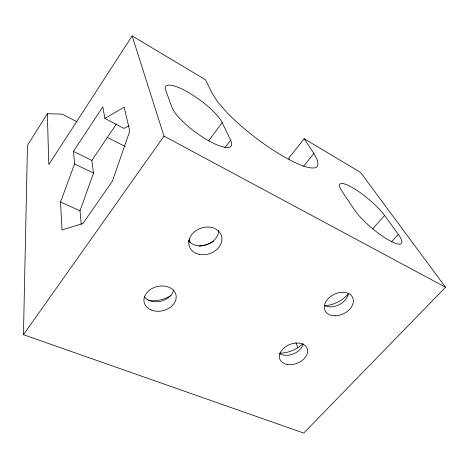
<?xml version="1.0" encoding="UTF-8"?>
<svg xmlns="http://www.w3.org/2000/svg" width="469" height="469" viewBox="0 0 469 469"><rect width="100%" height="100%" fill="white"/><g stroke="black" fill="none" stroke-linecap="round" stroke-linejoin="round"><path stroke-width="0.7" d="M289.396 159.413L288.67 158.194L304.158 138.73L360.585 172.457L445.55 287.257L303.742 433.069L23.45 334.702L27.472 145.378L47.322 113.721L62.154 114.131L77.127 121.829M81.278 224.51L80.017 210.786L93.501 173.102L91.848 160.433L116.376 124.004M104.851 118.381L124.15 107.196L129.766 131.021L112.402 181.134L82.995 223.426L62.002 230.027L60.542 201.975L74.594 163.957L73.469 151.387L102.787 106.832L104.851 118.381L123.88 128.406L129.045 125.698M304.158 138.73L313.913 153.463L317.63 160.574L317.923 165.539A66.85 14.879 37.4 0 1 282.778 156.066A66.85 14.879 37.4 0 1 227.06 112.666L217.792 102.072L212.205 93.442L205.504 79.777L132.147 35.931L48.811 164.543L47.322 113.721M23.45 334.702L163.998 136.121L132.147 35.931M208.687 140.847L222.165 122.567A35.169 9.04 36 0 0 187.905 92.164A35.169 9.04 36 0 0 165.739 90.294L171.877 107.172A36.74 9.913 36.3 0 0 208.412 140.618A36.74 9.913 36.3 0 0 230.59 140.161L222.165 122.567M224.921 147.712L230.59 140.161M188.755 241.271L189.64 240.116L189.23 238.756M303.59 166.231L313.913 153.463M372.644 228.931L384.598 215.459A30.901 6.777 39.6 0 0 352.272 187.518A30.901 6.777 39.6 0 0 341.866 191.024L354.359 209.696A32.308 7.293 40 0 0 389.053 240.292A32.308 7.293 40 0 0 398.287 234.377L384.598 215.459M391.451 241.91L398.287 234.377M60.542 201.975L80.017 210.786M74.594 163.957L93.501 173.102M73.469 151.387L91.848 160.433M107.067 137.218L125.293 146.586M163.998 136.121L445.55 287.257M295.921 342.816L297.926 347.517M303.044 343.572A24.886 17.529 -21.8 0 1 279.876 353.18M173.653 289.889A16.087 12.323 -13.7 0 1 160.791 301.239A16.087 12.323 -13.7 0 1 144.264 296.859M213.442 241.33A28.591 23.163 -18.5 0 1 199.026 246.137M170.927 295.558A27.648 21.404 -13.5 0 1 148.773 300.594M348.403 293.752A25.854 18.672 -25.9 0 1 324.571 305.753M218.742 230.314A16.644 13.355 -18.6 0 1 206.811 244.73A16.644 13.355 -18.6 0 1 188.45 240.767M348.385 293.342A15.026 10.728 -25.8 0 1 339.439 304.539A15.026 10.728 -25.8 0 1 324.818 305.706M303.238 344.269A14.451 10.06 -21.8 0 1 293.383 353.902A14.451 10.06 -21.8 0 1 279.612 353.708M189.64 240.116A18.314 7.41 37.2 0 1 189.963 242.596M287.532 364.507A14.674 10.095 -21.7 0 0 307.588 350.185A14.674 10.095 -21.7 0 0 285.416 346.837A14.674 10.095 -21.7 0 0 287.532 364.507M335.792 315.766A15.26 10.775 -25.7 0 0 352.67 297.569A15.26 10.775 -25.7 0 0 328.077 298.759A15.26 10.775 -25.7 0 0 335.792 315.766M199.307 254.362A16.937 13.466 -18.6 0 0 221.743 236.88A16.937 13.466 -18.6 0 0 194.911 231.375A16.937 13.466 -18.6 0 0 199.307 254.362M150.977 309.921A16.356 12.411 -13.8 0 0 176.168 297.903A16.356 12.411 -13.8 0 0 153.017 288.019A16.356 12.411 -13.8 0 0 150.977 309.921"/></g></svg>
